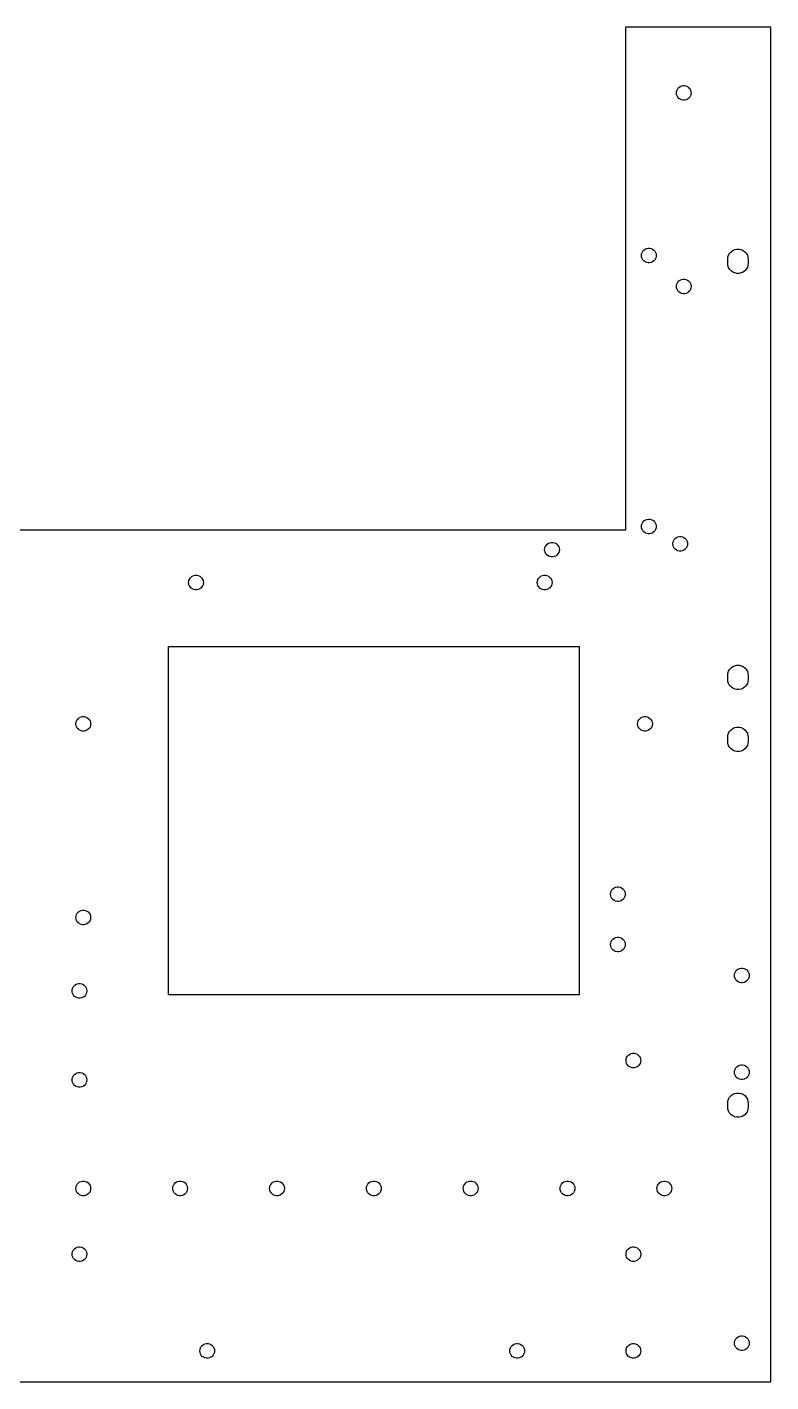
# Model space of a CAD drawing. Extents: x 0 to 384, y 0 to 350.
# Drawn here: x 192.1 to 384, y 0.2 to 350 of the extents above; entities that cross this region are included whole.
import ezdxf

# ---------------------------------------------------------------- set-up
doc = ezdxf.new("R2010")
doc.units = 0
doc.layers.add('Layer_1', color=7, linetype='CONTINUOUS')

msp = doc.modelspace()

# ---------------------------------------------------------------- linework, layer by layer
at = {"layer": 'Layer_1', "color": 7}
for points in [[(41.721136, 100.07416), (125.66323, 100.07416), (125.66323, 0.24974), (383.985, 0.24974), (383.985, 349.984991), (346.51084, 349.984991), (346.51084, 220.083353), (38.723204, 220.083353), (38.723204, 349.984991), (0.249744, 349.984991), (0.249744, 0.24974), (41.721136, 0.24974)], [(361.30165, 331.109287), (360.91391, 331.192487), (360.55133, 331.354347), (360.23066, 331.587303), (359.96477, 331.88228), (359.7661, 332.226042), (359.6441, 332.60384), (359.6022, 332.998503), (359.6441, 333.393206), (359.7661, 333.771003), (359.96477, 334.114766), (360.23066, 334.409365), (360.55133, 334.642321), (360.91391, 334.80418), (361.30165, 334.88738), (361.69935, 334.88738), (362.0871, 334.80418), (362.44968, 334.642321), (362.77034, 334.409365), (363.03624, 334.114766), (363.23528, 333.771003), (363.35727, 333.393206), (363.39917, 332.998503), (363.35727, 332.60384), (363.23528, 332.226042), (363.03624, 331.88228), (362.77034, 331.587303), (362.44968, 331.354347), (362.0871, 331.192487), (361.69935, 331.109287)], [(352.30781, 289.140916), (351.92011, 289.224115), (351.55753, 289.385975), (351.23686, 289.618931), (350.97097, 289.913908), (350.7723, 290.25767), (350.6503, 290.635468), (350.6084, 291.03017), (350.6503, 291.424872), (350.7723, 291.80267), (350.97097, 292.146432), (351.23686, 292.441409), (351.55753, 292.674365), (351.92011, 292.836224), (352.30781, 292.919423), (352.70556, 292.919423), (353.0933, 292.836224), (353.45588, 292.674365), (353.77654, 292.441409), (354.04244, 292.146432), (354.2411, 291.80267), (354.3631, 291.424872), (354.405, 291.03017), (354.3631, 290.635468), (354.2411, 290.25767), (354.04244, 289.913908), (353.77654, 289.618931), (353.45588, 289.385975), (353.0933, 289.224115), (352.70556, 289.140916)], [(375.21405, 286.398006), (374.6724, 286.512971), (374.16675, 286.737608), (373.71907, 287.063218), (373.34817, 287.473879), (373.07133, 287.95352), (372.90062, 288.48013), (372.84282, 289.030716), (372.86922, 289.28069), (372.84282, 289.530286), (372.86922, 289.779882), (372.84282, 290.029478), (372.90062, 290.580027), (373.07133, 291.106637), (373.34817, 291.586277), (373.71907, 291.996976), (374.16675, 292.322964), (374.6724, 292.5476), (375.21405, 292.662566), (375.76764, 292.662566), (376.30928, 292.5476), (376.81493, 292.322964), (377.26261, 291.996976), (377.63351, 291.586277), (377.91035, 291.106637), (378.08107, 290.580027), (378.13887, 290.029478), (378.11247, 289.779882), (378.13887, 289.530286), (378.11247, 289.28069), (378.13887, 289.030716), (378.08107, 288.48013), (377.91035, 287.95352), (377.63351, 287.473879), (377.26261, 287.063218), (376.81493, 286.737608), (376.30928, 286.512971), (375.76764, 286.398006)], [(361.30165, 281.146996), (360.91391, 281.230196), (360.55133, 281.392055), (360.23066, 281.625012), (359.96477, 281.919989), (359.7661, 282.26375), (359.6441, 282.641549), (359.6022, 283.036251), (359.6441, 283.430953), (359.7661, 283.808751), (359.96477, 284.152513), (360.23066, 284.44749), (360.55133, 284.680447), (360.91391, 284.842305), (361.30165, 284.925505), (361.69935, 284.925505), (362.0871, 284.842305), (362.44968, 284.680447), (362.77034, 284.44749), (363.03624, 284.152513), (363.23528, 283.808751), (363.35727, 283.430953), (363.39917, 283.036251), (363.35727, 282.641549), (363.23528, 282.26375), (363.03624, 281.919989), (362.77034, 281.625012), (362.44968, 281.392055), (362.0871, 281.230196), (361.69935, 281.146996)], [(352.30781, 219.193883), (351.92011, 219.277083), (351.55753, 219.438943), (351.23686, 219.671521), (350.97097, 219.966498), (350.7723, 220.310259), (350.6503, 220.688057), (350.6084, 221.082759), (350.6503, 221.477461), (350.7723, 221.855259), (350.97097, 222.19902), (351.23686, 222.493998), (351.55753, 222.726576), (351.92011, 222.888813), (352.30781, 222.972013), (352.70556, 222.972013), (353.0933, 222.888813), (353.45588, 222.726576), (353.77654, 222.493998), (354.04244, 222.19902), (354.2411, 221.855259), (354.3631, 221.477461), (354.405, 221.082759), (354.3631, 220.688057), (354.2411, 220.310259), (354.04244, 219.966498), (353.77654, 219.671521), (353.45588, 219.438943), (353.0933, 219.277083), (352.70556, 219.193883)], [(327.32507, 213.198434), (326.93732, 213.281634), (326.57474, 213.443492), (326.25408, 213.676071), (325.98818, 213.971048), (325.78952, 214.31481), (325.66753, 214.692608), (325.62563, 215.08731), (325.66753, 215.482012), (325.78952, 215.85981), (325.98818, 216.203571), (326.25408, 216.498171), (326.57474, 216.730749), (326.93732, 216.892607), (327.32507, 216.975807), (327.72277, 216.975807), (328.11052, 216.892607), (328.4731, 216.730749), (328.79376, 216.498171), (329.05966, 216.203571), (329.25832, 215.85981), (329.38032, 215.482012), (329.42222, 215.08731), (329.38032, 214.692608), (329.25832, 214.31481), (329.05966, 213.971048), (328.79376, 213.676071), (328.4731, 213.443492), (328.11052, 213.281634), (327.72277, 213.198434)], [(360.40225, 214.697258), (360.01451, 214.780458), (359.65193, 214.942318), (359.33126, 215.174896), (359.06537, 215.469873), (358.8667, 215.813634), (358.74471, 216.191432), (358.70281, 216.586134), (358.74471, 216.980837), (358.8667, 217.358634), (359.06537, 217.702396), (359.33126, 217.997374), (359.65193, 218.229952), (360.01451, 218.391811), (360.40225, 218.475011), (360.79999, 218.475011), (361.1877, 218.391811), (361.55066, 218.229952), (361.87131, 217.997374), (362.13722, 217.702396), (362.33588, 217.358634), (362.45787, 216.980837), (362.49977, 216.586134), (362.45787, 216.191432), (362.33588, 215.813634), (362.13722, 215.469873), (361.87131, 215.174896), (361.55066, 214.942318), (361.1877, 214.780458), (360.79999, 214.697258)], [(235.48842, 204.704868), (235.10069, 204.788068), (234.7381, 204.949928), (234.41744, 205.182884), (234.15155, 205.477484), (233.95287, 205.821245), (233.83088, 206.199043), (233.78898, 206.593746), (233.83088, 206.988448), (233.95287, 207.366246), (234.15155, 207.710007), (234.41744, 208.004605), (234.7381, 208.237562), (235.10069, 208.399421), (235.48842, 208.482621), (235.88617, 208.482621), (236.27387, 208.399421), (236.63646, 208.237562), (236.95712, 208.004605), (237.22301, 207.710007), (237.42168, 207.366246), (237.54368, 206.988448), (237.58558, 206.593746), (237.54368, 206.199043), (237.42168, 205.821245), (237.22301, 205.477484), (236.95712, 205.182884), (236.63646, 204.949928), (236.27387, 204.788068), (235.88617, 204.704868)], [(325.42637, 204.704868), (325.03863, 204.788068), (324.67605, 204.949928), (324.35538, 205.182884), (324.08949, 205.477484), (323.89082, 205.821245), (323.76882, 206.199043), (323.72692, 206.593746), (323.76882, 206.988448), (323.89082, 207.366246), (324.08949, 207.710007), (324.35538, 208.004605), (324.67605, 208.237562), (325.03863, 208.399421), (325.42637, 208.482621), (325.82411, 208.482621), (326.21182, 208.399421), (326.5744, 208.237562), (326.89507, 208.004605), (327.16096, 207.710007), (327.35962, 207.366246), (327.48162, 206.988448), (327.52352, 206.593746), (327.48162, 206.199043), (327.35962, 205.821245), (327.16096, 205.477484), (326.89507, 205.182884), (326.5744, 204.949928), (326.21182, 204.788068), (325.82411, 204.704868)], [(228.59218, 100.17403), (228.59218, 190.10596), (334.51912, 190.10596), (334.51912, 100.17403)], [(375.21405, 178.97938), (374.6724, 179.09434), (374.16675, 179.31898), (373.71907, 179.64459), (373.34817, 180.05525), (373.07133, 180.53489), (372.90062, 181.06146), (372.84282, 181.61209), (372.86922, 181.86169), (372.84282, 182.11166), (372.86922, 182.36125), (372.84282, 182.61085), (372.90062, 183.16144), (373.07133, 183.68805), (373.34817, 184.16765), (373.71907, 184.57839), (374.16675, 184.90437), (374.6724, 185.12901), (375.21405, 185.24398), (375.76764, 185.24398), (376.30928, 185.12901), (376.81493, 184.90437), (377.26261, 184.57839), (377.63351, 184.16765), (377.91035, 183.68805), (378.08107, 183.16144), (378.13887, 182.61085), (378.11247, 182.36125), (378.13887, 182.11166), (378.11247, 181.86169), (378.13887, 181.61209), (378.08107, 181.06146), (377.91035, 180.53489), (377.63351, 180.05525), (377.26261, 179.64459), (376.81493, 179.31898), (376.30928, 179.09434), (375.76764, 178.97938)], [(206.40851, 168.23249), (206.02077, 168.31559), (205.65819, 168.47783), (205.33753, 168.71042), (205.07163, 169.00538), (204.87296, 169.34915), (204.75097, 169.72695), (204.70907, 170.12165), (204.75097, 170.51639), (204.87296, 170.89419), (205.07163, 171.23795), (205.33753, 171.53293), (205.65819, 171.76551), (206.02077, 171.92736), (206.40851, 172.01056), (206.80622, 172.01056), (207.19396, 171.92736), (207.55654, 171.76551), (207.87721, 171.53293), (208.1431, 171.23795), (208.34176, 170.89419), (208.46376, 170.51639), (208.50566, 170.12165), (208.46376, 169.72695), (208.34176, 169.34915), (208.1431, 169.00538), (207.87721, 168.71042), (207.55654, 168.47783), (207.19396, 168.31559), (206.80622, 168.23249)], [(351.30851, 168.23249), (350.92078, 168.31559), (350.55819, 168.47783), (350.23753, 168.71042), (349.97164, 169.00538), (349.77298, 169.34915), (349.65097, 169.72695), (349.60907, 170.12165), (349.65097, 170.51639), (349.77298, 170.89419), (349.97164, 171.23795), (350.23753, 171.53293), (350.55819, 171.76551), (350.92078, 171.92736), (351.30851, 172.01056), (351.70622, 172.01056), (352.09396, 171.92736), (352.45655, 171.76551), (352.77721, 171.53293), (353.04311, 171.23795), (353.24177, 170.89419), (353.36376, 170.51639), (353.40566, 170.12165), (353.36376, 169.72695), (353.24177, 169.34915), (353.04311, 169.00538), (352.77721, 168.71042), (352.45655, 168.47783), (352.09396, 168.31559), (351.70622, 168.23249)], [(375.21405, 162.99146), (374.6724, 163.10643), (374.16675, 163.33107), (373.71907, 163.65705), (373.34817, 164.06779), (373.07133, 164.54742), (372.90062, 165.074), (372.84282, 165.62459), (372.86922, 165.87418), (372.84282, 166.12416), (372.86922, 166.37375), (372.84282, 166.62335), (372.90062, 167.1739), (373.07133, 167.70051), (373.34817, 168.18015), (373.71907, 168.59085), (374.16675, 168.91683), (374.6724, 169.14148), (375.21405, 169.25643), (375.76764, 169.25643), (376.30928, 169.14148), (376.81493, 168.91683), (377.26261, 168.59085), (377.63351, 168.18015), (377.91035, 167.70051), (378.08107, 167.1739), (378.13887, 166.62335), (378.11247, 166.37375), (378.13887, 166.12416), (378.11247, 165.87418), (378.13887, 165.62459), (378.08107, 165.074), (377.91035, 164.54742), (377.63351, 164.06779), (377.26261, 163.65705), (376.81493, 163.33107), (376.30928, 163.10643), (375.76764, 162.99146)], [(344.31335, 124.26576), (343.92561, 124.34886), (343.56303, 124.51072), (343.24237, 124.74368), (342.97648, 125.03829), (342.77781, 125.38205), (342.65581, 125.75984), (342.61391, 126.15455), (342.65581, 126.54925), (342.77781, 126.92704), (342.97648, 127.2708), (343.24237, 127.5654), (343.56303, 127.79799), (343.92561, 127.96022), (344.31335, 128.04332), (344.71106, 128.04332), (345.0988, 127.96022), (345.46138, 127.79799), (345.78205, 127.5654), (346.04794, 127.2708), (346.2466, 126.92704), (346.3686, 126.54925), (346.4105, 126.15455), (346.3686, 125.75984), (346.2466, 125.38205), (346.04794, 125.03829), (345.78205, 124.74368), (345.46138, 124.51072), (345.0988, 124.34886), (344.71106, 124.26576)], [(206.40851, 118.27031), (206.02077, 118.35351), (205.65819, 118.51537), (205.33753, 118.74833), (205.07163, 119.04292), (204.87296, 119.38668), (204.75097, 119.76448), (204.70907, 120.15918), (204.75097, 120.55389), (204.87296, 120.93168), (205.07163, 121.27544), (205.33753, 121.57005), (205.65819, 121.80301), (206.02077, 121.96486), (206.40851, 122.04806), (206.80622, 122.04806), (207.19396, 121.96486), (207.55654, 121.80301), (207.87721, 121.57005), (208.1431, 121.27544), (208.34176, 120.93168), (208.46376, 120.55389), (208.50566, 120.15918), (208.46376, 119.76448), (208.34176, 119.38668), (208.1431, 119.04292), (207.87721, 118.74833), (207.55654, 118.51537), (207.19396, 118.35351), (206.80622, 118.27031)], [(344.31335, 111.2756), (343.92561, 111.3588), (343.56303, 111.52066), (343.24237, 111.75361), (342.97648, 112.04822), (342.77781, 112.39198), (342.65581, 112.76978), (342.61391, 113.16448), (342.65581, 113.55921), (342.77781, 113.93702), (342.97648, 114.28078), (343.24237, 114.57538), (343.56303, 114.80833), (343.92561, 114.97019), (344.31335, 115.05339), (344.71106, 115.05339), (345.0988, 114.97019), (345.46138, 114.80833), (345.78205, 114.57538), (346.04794, 114.28078), (346.2466, 113.93702), (346.3686, 113.55921), (346.4105, 113.16448), (346.3686, 112.76978), (346.2466, 112.39198), (346.04794, 112.04822), (345.78205, 111.75361), (345.46138, 111.52066), (345.0988, 111.3588), (344.71106, 111.2756)], [(376.29131, 103.28169), (375.90356, 103.36489), (375.54098, 103.52674), (375.22032, 103.7597), (374.95442, 104.0543), (374.75576, 104.39806), (374.63377, 104.77585), (374.59187, 105.17056), (374.63377, 105.56526), (374.75576, 105.94306), (374.95442, 106.28682), (375.22032, 106.58142), (375.54098, 106.81438), (375.90356, 106.97624), (376.29131, 107.05934), (376.68901, 107.05934), (377.07675, 106.97624), (377.43934, 106.81438), (377.76, 106.58142), (378.02589, 106.28682), (378.22493, 105.94306), (378.34694, 105.56526), (378.38884, 105.17056), (378.34694, 104.77585), (378.22493, 104.39806), (378.02589, 104.0543), (377.76, 103.7597), (377.43934, 103.52674), (377.07675, 103.36489), (376.68901, 103.28169)], [(205.40917, 99.28471), (205.02147, 99.36801), (204.65889, 99.52987), (204.33823, 99.76245), (204.07233, 100.05743), (203.87366, 100.40119), (203.75168, 100.77899), (203.70978, 101.17369), (203.75168, 101.56843), (203.87366, 101.94622), (204.07233, 102.28998), (204.33823, 102.58496), (204.65889, 102.81755), (205.02147, 102.97941), (205.40917, 103.06251), (205.80692, 103.06251), (206.19466, 102.97941), (206.55725, 102.81755), (206.87791, 102.58496), (207.1438, 102.28998), (207.34246, 101.94622), (207.46447, 101.56843), (207.50637, 101.17369), (207.46447, 100.77899), (207.34246, 100.40119), (207.1438, 100.05743), (206.87791, 99.76245), (206.55725, 99.52987), (206.19466, 99.36801), (205.80692, 99.28471)], [(348.31058, 81.29828), (347.92283, 81.38148), (347.56025, 81.54334), (347.2396, 81.77629), (346.97369, 82.07089), (346.77503, 82.41465), (346.65305, 82.79245), (346.61115, 83.18715), (346.65305, 83.58189), (346.77503, 83.95969), (346.97369, 84.30345), (347.2396, 84.59842), (347.56025, 84.83101), (347.92283, 84.99287), (348.31058, 85.07607), (348.70829, 85.07607), (349.09602, 84.99287), (349.45861, 84.83101), (349.77927, 84.59842), (350.04516, 84.30345), (350.24383, 83.95969), (350.36583, 83.58189), (350.40773, 83.18715), (350.36583, 82.79245), (350.24383, 82.41465), (350.04516, 82.07089), (349.77927, 81.77629), (349.45861, 81.54334), (349.09602, 81.38148), (348.70829, 81.29828)], [(376.29131, 78.30056), (375.90356, 78.38376), (375.54098, 78.54561), (375.22032, 78.7782), (374.95442, 79.07318), (374.75576, 79.41694), (374.63377, 79.79473), (374.59187, 80.18944), (374.63377, 80.58417), (374.75576, 80.96198), (374.95442, 81.30574), (375.22032, 81.60071), (375.54098, 81.83329), (375.90356, 81.99515), (376.29131, 82.07825), (376.68901, 82.07825), (377.07675, 81.99515), (377.43934, 81.83329), (377.76, 81.60071), (378.02589, 81.30574), (378.22493, 80.96198), (378.34694, 80.58417), (378.38884, 80.18944), (378.34694, 79.79473), (378.22493, 79.41694), (378.02589, 79.07318), (377.76, 78.7782), (377.43934, 78.54561), (377.07675, 78.38376), (376.68901, 78.30056)], [(205.40917, 76.30213), (205.02147, 76.38523), (204.65889, 76.54709), (204.33823, 76.77967), (204.07233, 77.07428), (203.87366, 77.41804), (203.75168, 77.79583), (203.70978, 78.19054), (203.75168, 78.58524), (203.87366, 78.96303), (204.07233, 79.30679), (204.33823, 79.60177), (204.65889, 79.83435), (205.02147, 79.99621), (205.40917, 80.07931), (205.80692, 80.07931), (206.19466, 79.99621), (206.55725, 79.83435), (206.87791, 79.60177), (207.1438, 79.30679), (207.34246, 78.96303), (207.46447, 78.58524), (207.50637, 78.19054), (207.46447, 77.79583), (207.34246, 77.41804), (207.1438, 77.07428), (206.87791, 76.77967), (206.55725, 76.54709), (206.19466, 76.38523), (205.80692, 76.30213)], [(375.21405, 68.56242), (374.6724, 68.67776), (374.16675, 68.90277), (373.71907, 69.22838), (373.34817, 69.63976), (373.07133, 70.1191), (372.90062, 70.64559), (372.84282, 71.19618), (372.86922, 71.44578), (372.84282, 71.69538), (372.86922, 71.94498), (372.84282, 72.19457), (372.90062, 72.74511), (373.07133, 73.27177), (373.34817, 73.75137), (373.71907, 74.16206), (374.16675, 74.48805), (374.6724, 74.71269), (375.21405, 74.82766), (375.76764, 74.82766), (376.30928, 74.71269), (376.81493, 74.48805), (377.26261, 74.16206), (377.63351, 73.75137), (377.91035, 73.27177), (378.08107, 72.74511), (378.13887, 72.19457), (378.11247, 71.94498), (378.13887, 71.69538), (378.11247, 71.44578), (378.13887, 71.19618), (378.08107, 70.64559), (377.91035, 70.1191), (377.63351, 69.63976), (377.26261, 69.22838), (376.81493, 68.90277), (376.30928, 68.67776), (375.76764, 68.56242)], [(206.40851, 48.3237), (206.02077, 48.4066), (205.65819, 48.56809), (205.33753, 48.80105), (205.07163, 49.09602), (204.87296, 49.43979), (204.75097, 49.81758), (204.70907, 50.21228), (204.75097, 50.60699), (204.87296, 50.98478), (205.07163, 51.32854), (205.33753, 51.62352), (205.65819, 51.85648), (206.02077, 52.01796), (206.40851, 52.10086), (206.80622, 52.10086), (207.19396, 52.01796), (207.55654, 51.85648), (207.87721, 51.62352), (208.1431, 51.32854), (208.34176, 50.98478), (208.46376, 50.60699), (208.50566, 50.21228), (208.46376, 49.81758), (208.34176, 49.43979), (208.1431, 49.09602), (207.87721, 48.80105), (207.55654, 48.56809), (207.19396, 48.4066), (206.80622, 48.3237)], [(231.39126, 48.3237), (231.00352, 48.4066), (230.64094, 48.56809), (230.32027, 48.80105), (230.05438, 49.09602), (229.85571, 49.43979), (229.73371, 49.81758), (229.69181, 50.21228), (229.73371, 50.60699), (229.85571, 50.98478), (230.05438, 51.32854), (230.32027, 51.62352), (230.64094, 51.85648), (231.00352, 52.01796), (231.39126, 52.10086), (231.78896, 52.10086), (232.17671, 52.01796), (232.53929, 51.85648), (232.85995, 51.62352), (233.12585, 51.32854), (233.32451, 50.98478), (233.4465, 50.60699), (233.4884, 50.21228), (233.4465, 49.81758), (233.32451, 49.43979), (233.12585, 49.09602), (232.85995, 48.80105), (232.53929, 48.56809), (232.17671, 48.4066), (231.78896, 48.3237)], [(256.37401, 48.3237), (255.98632, 48.4066), (255.62374, 48.56809), (255.30307, 48.80105), (255.03718, 49.09602), (254.83851, 49.43979), (254.71651, 49.81758), (254.67461, 50.21228), (254.71651, 50.60699), (254.83851, 50.98478), (255.03718, 51.32854), (255.30307, 51.62352), (255.62374, 51.85648), (255.98632, 52.01796), (256.37401, 52.10086), (256.77176, 52.10086), (257.15949, 52.01796), (257.52208, 51.85648), (257.84273, 51.62352), (258.10863, 51.32854), (258.3073, 50.98478), (258.42929, 50.60699), (258.47119, 50.21228), (258.42929, 49.81758), (258.3073, 49.43979), (258.10863, 49.09602), (257.84273, 48.80105), (257.52208, 48.56809), (257.15949, 48.4066), (256.77176, 48.3237)], [(281.35679, 48.3237), (280.96906, 48.4066), (280.60647, 48.56809), (280.28582, 48.80105), (280.01992, 49.09602), (279.82125, 49.43979), (279.69926, 49.81758), (279.65736, 50.21228), (279.69926, 50.60699), (279.82125, 50.98478), (280.01992, 51.32854), (280.28582, 51.62352), (280.60647, 51.85648), (280.96906, 52.01796), (281.35679, 52.10086), (281.7545, 52.10086), (282.14225, 52.01796), (282.50483, 51.85648), (282.82549, 51.62352), (283.09139, 51.32854), (283.29005, 50.98478), (283.41204, 50.60699), (283.45394, 50.21228), (283.41204, 49.81758), (283.29005, 49.43979), (283.09139, 49.09602), (282.82549, 48.80105), (282.50483, 48.56809), (282.14225, 48.4066), (281.7545, 48.3237)], [(306.33954, 48.3237), (305.95181, 48.4066), (305.58921, 48.56809), (305.26856, 48.80105), (305.00267, 49.09602), (304.804, 49.43979), (304.682, 49.81758), (304.6401, 50.21228), (304.682, 50.60699), (304.804, 50.98478), (305.00267, 51.32854), (305.26856, 51.62352), (305.58921, 51.85648), (305.95181, 52.01796), (306.33954, 52.10086), (306.73725, 52.10086), (307.12499, 52.01796), (307.48758, 51.85648), (307.80824, 51.62352), (308.07414, 51.32854), (308.2728, 50.98478), (308.39478, 50.60699), (308.43668, 50.21228), (308.39478, 49.81758), (308.2728, 49.43979), (308.07414, 49.09602), (307.80824, 48.80105), (307.48758, 48.56809), (307.12499, 48.4066), (306.73725, 48.3237)], [(331.32229, 48.3237), (330.9346, 48.4066), (330.572, 48.56809), (330.25135, 48.80105), (329.98545, 49.09602), (329.78678, 49.43979), (329.6648, 49.81758), (329.6229, 50.21228), (329.6648, 50.60699), (329.78678, 50.98478), (329.98545, 51.32854), (330.25135, 51.62352), (330.572, 51.85648), (330.9346, 52.01796), (331.32229, 52.10086), (331.72005, 52.10086), (332.10777, 52.01796), (332.47038, 51.85648), (332.79102, 51.62352), (333.05691, 51.32854), (333.25559, 50.98478), (333.37758, 50.60699), (333.41948, 50.21228), (333.37758, 49.81758), (333.25559, 49.43979), (333.05691, 49.09602), (332.79102, 48.80105), (332.47038, 48.56809), (332.10777, 48.4066), (331.72005, 48.3237)], [(356.30508, 48.3237), (355.91733, 48.4066), (355.55475, 48.56809), (355.23409, 48.80105), (354.96819, 49.09602), (354.76953, 49.43979), (354.64755, 49.81758), (354.60565, 50.21228), (354.64755, 50.60699), (354.76953, 50.98478), (354.96819, 51.32854), (355.23409, 51.62352), (355.55475, 51.85648), (355.91733, 52.01796), (356.30508, 52.10086), (356.70279, 52.10086), (357.09052, 52.01796), (357.45348, 51.85648), (357.77415, 51.62352), (358.04004, 51.32854), (358.23871, 50.98478), (358.36071, 50.60699), (358.40261, 50.21228), (358.36071, 49.81758), (358.23871, 49.43979), (358.04004, 49.09602), (357.77415, 48.80105), (357.45348, 48.56809), (357.09052, 48.4066), (356.70279, 48.3237)], [(205.40917, 31.33652), (205.02147, 31.41942), (204.65889, 31.58089), (204.33823, 31.81385), (204.07233, 32.10883), (203.87366, 32.45259), (203.75168, 32.83038), (203.70978, 33.22509), (203.75168, 33.61979), (203.87366, 33.99759), (204.07233, 34.34135), (204.33823, 34.63632), (204.65889, 34.86966), (205.02147, 35.03115), (205.40917, 35.11405), (205.80692, 35.11405), (206.19466, 35.03115), (206.55725, 34.86966), (206.87791, 34.63632), (207.1438, 34.34135), (207.34246, 33.99759), (207.46447, 33.61979), (207.50637, 33.22509), (207.46447, 32.83038), (207.34246, 32.45259), (207.1438, 32.10883), (206.87791, 31.81385), (206.55725, 31.58089), (206.19466, 31.41942), (205.80692, 31.33652)], [(348.31058, 31.33652), (347.92283, 31.41942), (347.56025, 31.58089), (347.2396, 31.81385), (346.97369, 32.10883), (346.77503, 32.45259), (346.65305, 32.83038), (346.61115, 33.22509), (346.65305, 33.61979), (346.77503, 33.99759), (346.97369, 34.34135), (347.2396, 34.63632), (347.56025, 34.86966), (347.92283, 35.03115), (348.31058, 35.11405), (348.70829, 35.11405), (349.09602, 35.03115), (349.45861, 34.86966), (349.77927, 34.63632), (350.04516, 34.34135), (350.24383, 33.99759), (350.36583, 33.61979), (350.40773, 33.22509), (350.36583, 32.83038), (350.24383, 32.45259), (350.04516, 32.10883), (349.77927, 31.81385), (349.45861, 31.58089), (349.09602, 31.41942), (348.70829, 31.33652)], [(376.29131, 8.35391), (375.90356, 8.43681), (375.54098, 8.59829), (375.22032, 8.83125), (374.95442, 9.12622), (374.75576, 9.46999), (374.63377, 9.84778), (374.59187, 10.24249), (374.63377, 10.63718), (374.75576, 11.01499), (374.95442, 11.35875), (375.22032, 11.65373), (375.54098, 11.88706), (375.90356, 12.04854), (376.29131, 12.13144), (376.68901, 12.13144), (377.07675, 12.04854), (377.43934, 11.88706), (377.76, 11.65373), (378.02589, 11.35875), (378.22493, 11.01499), (378.34694, 10.63718), (378.38884, 10.24249), (378.34694, 9.84778), (378.22493, 9.46999), (378.02589, 9.12622), (377.76, 8.83125), (377.43934, 8.59829), (377.07675, 8.43681), (376.68901, 8.35391)], [(238.38642, 6.35544), (237.99872, 6.43834), (237.63614, 6.59981), (237.31547, 6.83315), (237.04958, 7.12813), (236.85091, 7.47189), (236.72891, 7.84969), (236.68701, 8.2444), (236.72891, 8.63909), (236.85091, 9.0169), (237.04958, 9.36066), (237.31547, 9.65563), (237.63614, 9.88897), (237.99872, 10.05083), (238.38642, 10.13373), (238.78417, 10.13373), (239.17191, 10.05083), (239.53449, 9.88897), (239.85515, 9.65563), (240.12105, 9.36066), (240.31971, 9.0169), (240.44171, 8.63909), (240.48361, 8.2444), (240.44171, 7.84969), (240.31971, 7.47189), (240.12105, 7.12813), (239.85515, 6.83315), (239.53449, 6.59981), (239.17191, 6.43834), (238.78417, 6.35544)], [(318.33127, 6.35544), (317.94353, 6.43834), (317.58094, 6.59981), (317.26028, 6.83315), (316.99439, 7.12813), (316.79573, 7.47189), (316.67373, 7.84969), (316.63183, 8.2444), (316.67373, 8.63909), (316.79573, 9.0169), (316.99439, 9.36066), (317.26028, 9.65563), (317.58094, 9.88897), (317.94353, 10.05083), (318.33127, 10.13373), (318.72897, 10.13373), (319.11672, 10.05083), (319.4793, 9.88897), (319.79997, 9.65563), (320.06586, 9.36066), (320.26452, 9.0169), (320.38652, 8.63909), (320.42842, 8.2444), (320.38652, 7.84969), (320.26452, 7.47189), (320.06586, 7.12813), (319.79997, 6.83315), (319.4793, 6.59981), (319.11672, 6.43834), (318.72897, 6.35544)], [(348.31058, 6.35544), (347.92283, 6.43834), (347.56025, 6.59981), (347.2396, 6.83315), (346.97369, 7.12813), (346.77503, 7.47189), (346.65305, 7.84969), (346.61115, 8.2444), (346.65305, 8.63909), (346.77503, 9.0169), (346.97369, 9.36066), (347.2396, 9.65563), (347.56025, 9.88897), (347.92283, 10.05083), (348.31058, 10.13373), (348.70829, 10.13373), (349.09602, 10.05083), (349.45861, 9.88897), (349.77927, 9.65563), (350.04516, 9.36066), (350.24383, 9.0169), (350.36583, 8.63909), (350.40773, 8.2444), (350.36583, 7.84969), (350.24383, 7.47189), (350.04516, 7.12813), (349.77927, 6.83315), (349.45861, 6.59981), (349.09602, 6.43834), (348.70829, 6.35544)]]:
    msp.add_lwpolyline(points, close=True, dxfattribs=at)

doc.saveas('drawing.dxf')
